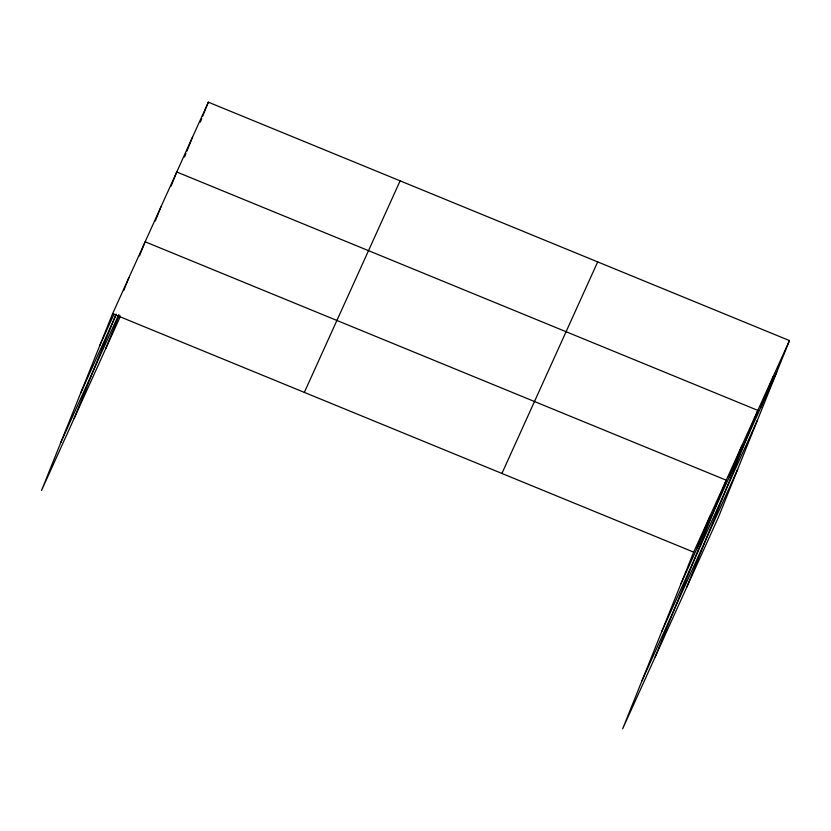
<?xml version="1.0" encoding="UTF-8"?>
<svg xmlns="http://www.w3.org/2000/svg" width="831" height="831" viewBox="0 0 831 831"><rect width="100%" height="100%" fill="white"/><g stroke="black" fill="none" stroke-linecap="round" stroke-linejoin="round"><path stroke-width="1.25" d="M789.45 340.575L693.677 552.127L622.648 728.829L718.41 517.277L789.45 340.575L208.352 102.171L112.59 313.723L41.55 490.425L120.464 316.112M123.674 290.663L128.867 277.751M74.115 418.502L116.06 314.16M139.483 255.875L145.145 241.79L726.242 480.193L655.202 656.905M155.293 220.973L160.954 206.888M105.714 348.688L119.186 315.188M171.093 186.071L176.754 171.986L757.841 410.389L686.811 587.091M184.534 157.028L185.947 153.506M186.892 151.159L192.553 137.073M200.333 122.126L201.756 118.604M202.691 116.257L208.352 102.171M697.219 547.847L709.954 516.155M729.306 476.984L742.041 445.291M760.905 407.169L773.651 375.477M99.845 345.405L114.024 314.087M80.607 393.26L116.33 314.357M60.788 442.57L118.636 314.793M304.343 392.388L400.116 180.846M501.914 473.452L597.686 261.9M680.942 583.809L776.715 372.267M661.705 631.664L757.477 420.122M641.885 680.973L737.648 469.422M112.59 313.723L693.677 552.127"/></g></svg>
